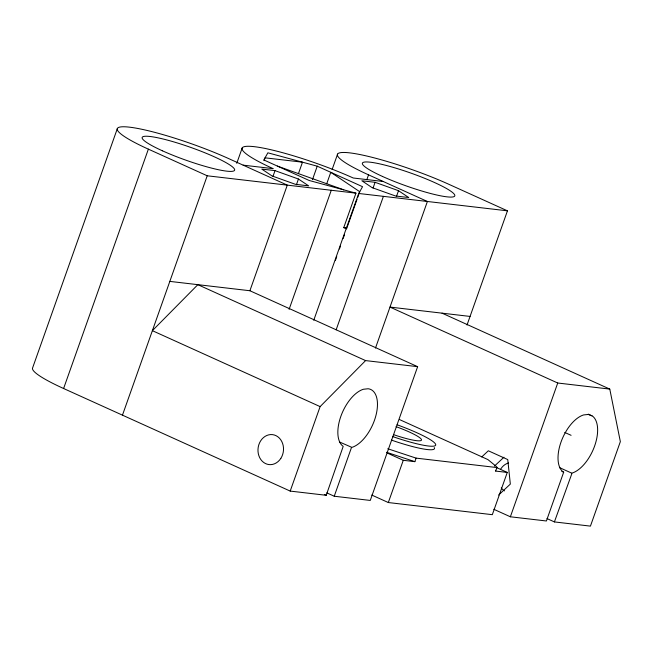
<?xml version="1.0" encoding="UTF-8"?>
<svg xmlns="http://www.w3.org/2000/svg" width="653" height="653" viewBox="0 0 653 653"><rect width="100%" height="100%" fill="white"/><g stroke="black" fill="none" stroke-linecap="round" stroke-linejoin="round"><path stroke-width="0.98" d="M117.409 128.412L32.65 367.778A75.422 10.497 19.5 0 0 63.602 388.511L290.201 491.089L326.231 495.292L343.192 446.374A31.679 16.341 -65.6 0 1 340.842 416.361A31.679 16.341 -65.6 0 1 363.419 389.253L368.129 388.755A31.679 16.341 -65.6 0 1 375.695 416.402A31.679 16.341 -65.6 0 1 351.894 447.387L339.47 441.975M63.602 388.511L148.37 149.145A75.422 10.497 19.5 0 1 129.547 127.172A75.422 10.497 19.5 0 1 228.428 158.491L287.287 185.134L249.895 290.74L169.829 281.394M122.462 415.153L207.221 175.788L355.95 193.149L343.739 227.644L346.302 228.338L358.726 193.468L362.554 186.701L317.236 166.18L267.877 152.81L263.845 159.952L309.163 180.473L355.95 193.149M236.77 163.299L242.214 147.921M264.032 160.687L265.053 157.822L302.494 162.189L298.437 173.649M272.987 176.359L275.019 170.637L298.445 179.02L308.657 185.86L295.45 184.326L272.023 175.935L261.804 169.094L275.019 170.637M296.413 184.742L298.445 179.02M312.469 179.64L317.236 166.18M326.712 183.771L330.769 172.31L359.721 191.704L357.697 197.435M332.14 169.486L337.585 154.1M289.116 309.31L331.275 190.268M313.758 320.239L346.302 228.338L345.127 227.807M335.381 260.449L336.736 256.629M339.438 248.997L340.45 246.132M343.16 238.492L344.506 234.672M346.539 228.942L357.02 199.345M366.839 179.648L368.537 174.841A75.422 10.497 19.5 0 1 349.714 152.867A75.422 10.497 19.5 0 1 448.603 184.187L507.454 210.829L467.017 325.023M373.067 188.031L375.091 182.309L398.518 190.7L408.737 197.541L395.522 195.998L372.096 187.615L361.884 180.775L375.091 182.309M336.156 329.798L383.409 196.349M290.201 491.089L320.117 406.607L365.59 360.595L417.634 366.668L370.267 500.435L334.238 496.231L326.818 492.876M396.493 196.422L398.518 190.7M375.483 348.065L427.397 201.483L368.537 174.841M334.238 496.231L351.518 447.427M388.315 502.541L403.276 460.3L414.867 461.655L416.116 458.128L496.933 467.564L495.684 471.082L507.275 472.437L492.321 514.678L388.315 502.541L371.761 495.047M493.815 509.291L510.368 516.784L557.735 383.017L609.78 389.09L620.35 441.64L590.434 526.122L554.405 521.918L546.994 518.564M561.825 471.352L563.678 472.184L546.398 520.988L510.368 516.784M554.405 521.918L572.061 473.082A31.679 16.341 -65.6 0 0 594.638 445.975A31.679 16.341 -65.6 0 0 592.295 415.961L588.296 414.443L583.586 414.941A31.679 16.341 -65.6 0 0 561.017 442.048A31.679 16.341 -65.6 0 0 563.359 472.062L563.678 472.184M481.743 456.937L488.33 450.782L507.748 459.573L510.336 484.093L498.623 495.031M494.435 466.111L503.953 457.222M243.145 165.152L273.166 168.654A75.422 10.497 19.5 0 1 254.344 146.68A75.422 10.497 19.5 0 1 353.232 178L383.254 181.501M358.726 193.468L507.454 210.829M343.739 227.644L346.514 227.97M470.062 316.427L389.996 307.09L557.735 383.017M416.116 458.128L387.76 448.75M414.867 461.655L386.511 452.268M277.378 166.082L343.78 189.843M148.37 149.145L207.221 175.788M442.04 313.162L609.78 389.09M588.263 414.157L591.969 415.839M564.755 432.449L571.097 435.314M249.895 290.74L417.634 366.668M365.59 360.595L197.851 284.667L152.378 330.671L320.117 406.607M559.637 467.67L571.685 473.123M399.644 419.626L487.922 459.59L496.664 466.756L496.933 467.564M496.533 467.572L507.275 472.437M387.156 453.002L403.276 460.3M324.378 494.452L326.231 495.292M495.423 470.274L495.684 471.082M396.045 426.638A30.169 4.196 19.5 0 1 421.479 440.057A30.169 4.196 19.5 0 1 393.718 434.702M397.089 424.785A45.253 6.301 19.5 0 1 435.673 445.142A45.253 6.301 19.5 0 1 392.665 436.563M434.269 447.583A45.253 6.301 19.5 0 1 391.416 440.089M504.451 490.901A15.084 12.75 -83.3 0 1 501.251 487.905M500.851 468.846A15.084 12.75 -83.3 0 1 508.54 462.969M280.823 458.398A15.084 12.75 -83.3 0 0 272.513 434.629A15.084 12.75 -83.3 0 0 258.898 455.794A15.084 12.75 -83.3 0 0 280.823 458.398M382.552 176.473A49.024 6.824 19.5 0 0 454.708 196.031A49.024 6.824 19.5 0 0 388.445 166.033A49.024 6.824 19.5 0 0 382.552 176.473M162.377 150.786A49.024 6.824 19.5 0 0 234.541 170.335A49.024 6.824 19.5 0 0 168.278 140.338A49.024 6.824 19.5 0 0 162.377 150.786"/></g></svg>
